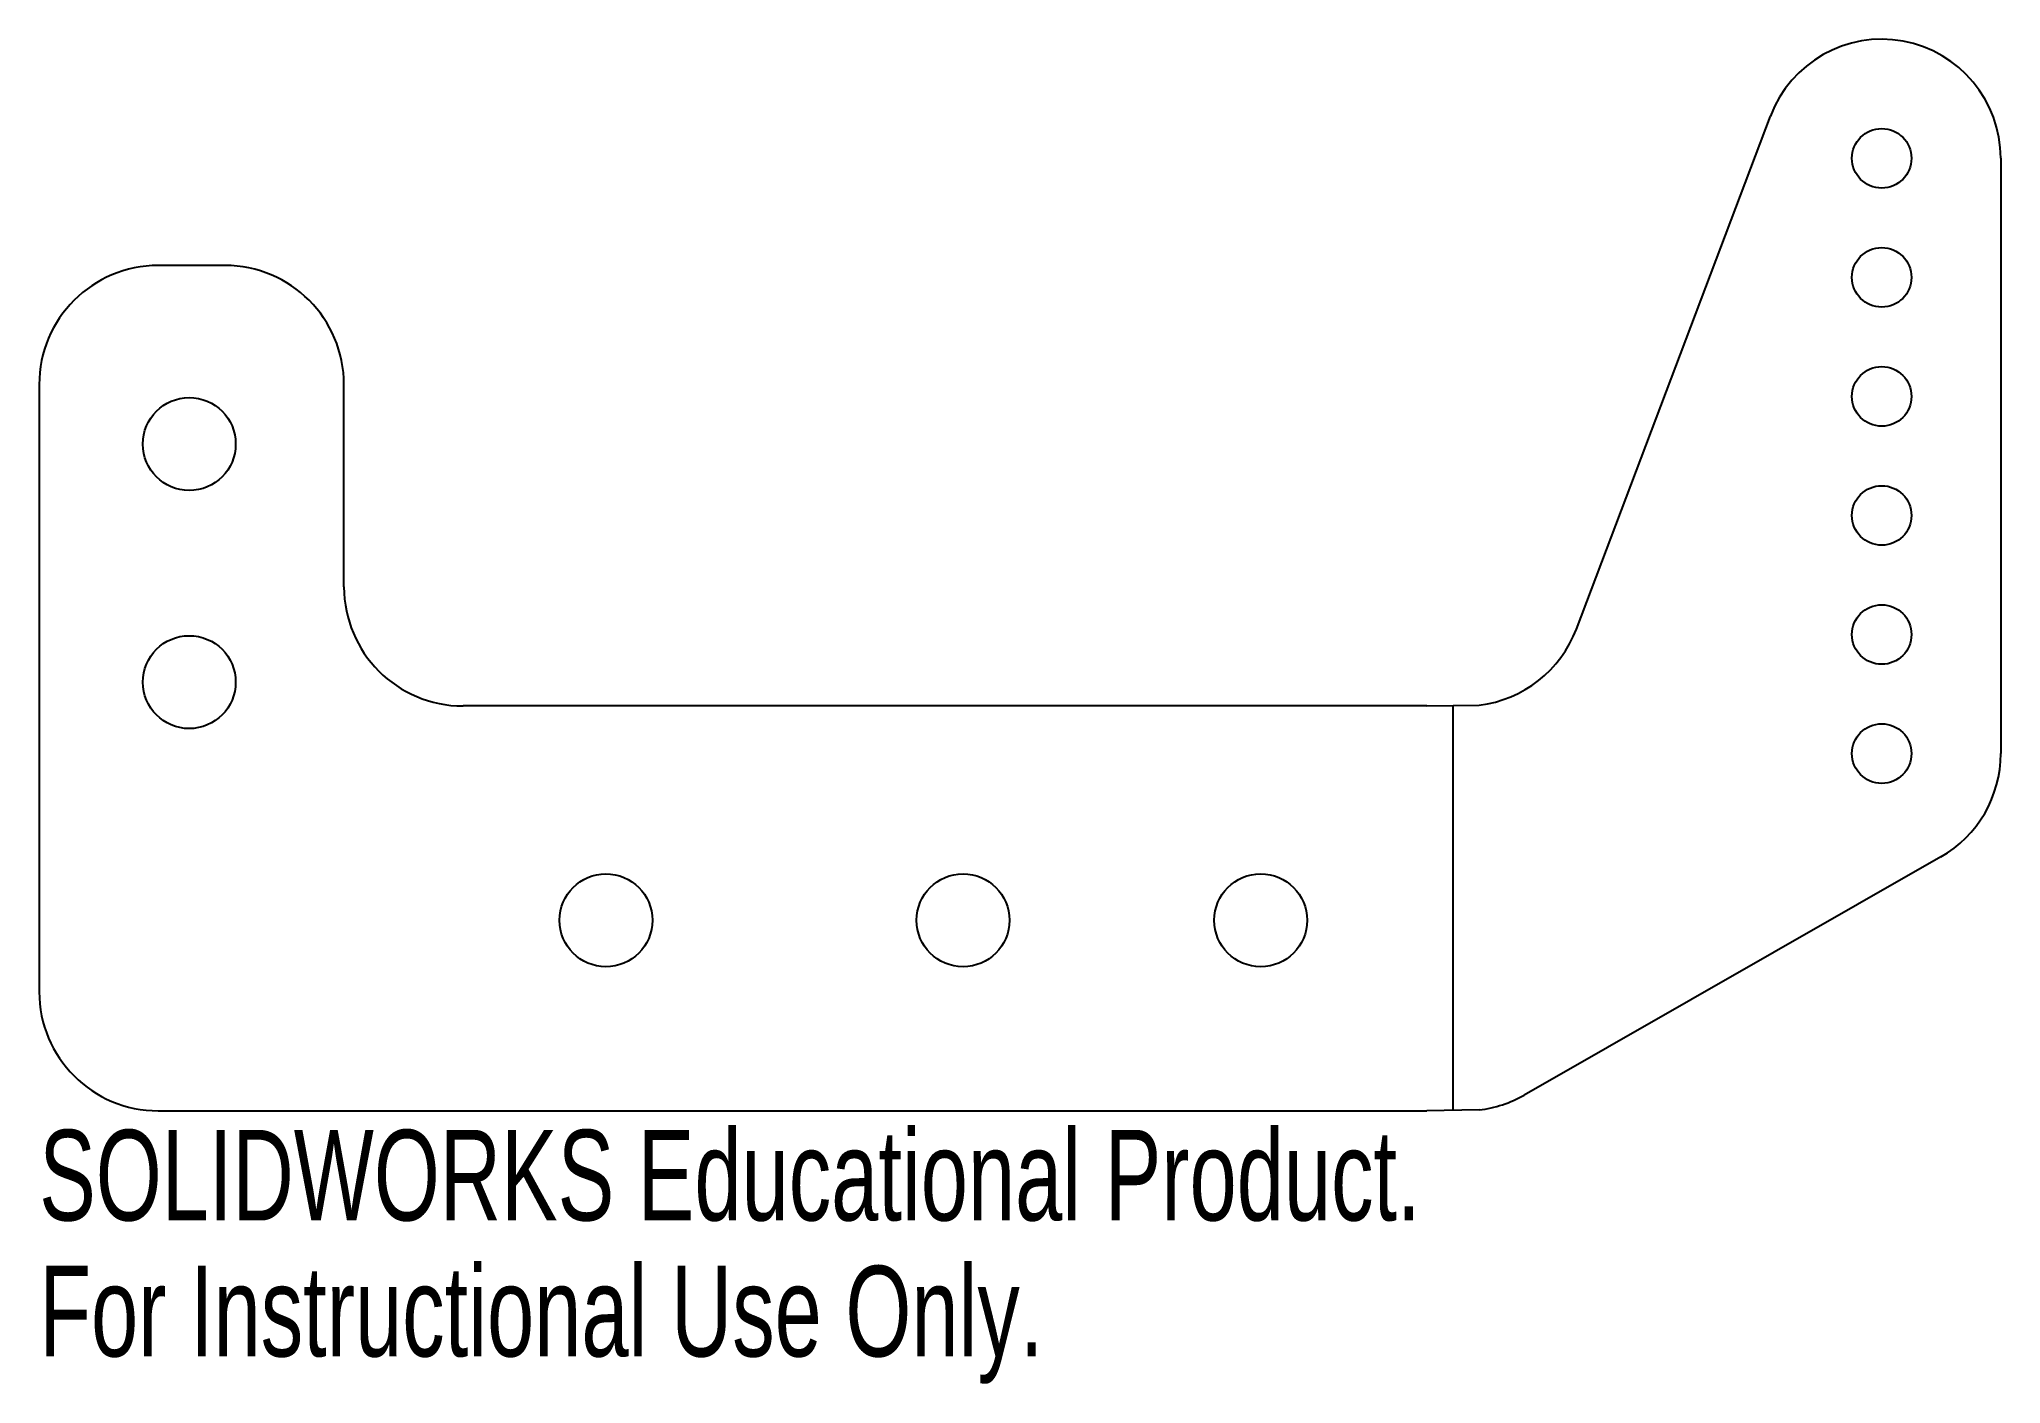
# Model space of a CAD drawing. Header units: inches. Extents: x -0.08 to 4.04, y -0.19 to 2.63.
import ezdxf

# ---------------------------------------------------------------- set-up
doc = ezdxf.new("R2010")
doc.units = ezdxf.units.IN
doc.header["$MEASUREMENT"] = 0
doc.styles.add('SLDTEXTSTYLE0', font='TXT', dxfattribs={"width": 0.7})

msp = doc.modelspace()

# ---------------------------------------------------------------- linework, layer by layer
at = {"color": 7, "linetype": 'Continuous', "lineweight": 25}
for p, q in [((3.1467, 1.3958), (3.5541, 2.4727)), ((4.0379, 2.3842), (4.0379, 1.1342)), ((0.3089, 2.1592), (0.1689, 2.1592)), ((-0.0811, 1.9092), (-0.0811, 0.6342)), ((0.5589, 1.4842), (0.5589, 1.9092)), ((2.8329, 1.2342), (2.9429, 1.236)), ((2.8329, 1.2342), (0.8089, 1.2342)), ((3.9119, 0.9172), (3.0369, 0.4172)), ((0.1689, 0.3842), (2.8329, 0.3842)), ((2.9429, 0.386), (2.8329, 0.3842))]:
    msp.add_line(p, q, dxfattribs=at)
at = {"color": 7, "linetype": 'Continuous'}
msp.add_line((2.8879, 0.3851), (2.8879, 1.2351), dxfattribs=at)
at = {"color": 7, "linetype": 'Continuous', "lineweight": 25}
for centre, radius in [((3.7879, 2.3842), 0.0625), ((3.7879, 2.1342), 0.0625), ((3.7879, 1.8842), 0.0625), ((0.2339, 1.7842), 0.0975), ((3.7879, 1.6342), 0.0625), ((3.7879, 1.3842), 0.0625), ((0.2339, 1.2842), 0.0975), ((3.7879, 1.1342), 0.0625), ((1.1089, 0.7842), 0.0975), ((1.8589, 0.7842), 0.0975), ((2.4839, 0.7842), 0.0975)]:
    msp.add_circle(centre, radius, dxfattribs=at)
for centre, start, end in [((3.7879, 2.3842), 0, 159.2808), ((0.1689, 1.9092), 90, 180), ((0.3089, 1.9092), 0, 90), ((0.8089, 1.4842), 180, 270), ((2.9129, 1.4842), 276.8921, 339.2808), ((3.7879, 1.1342), 299.7449, 0), ((0.1689, 0.6342), 180, 270), ((2.9129, 0.6342), 276.8921, 299.7449)]:
    msp.add_arc(centre, 0.25, start, end, dxfattribs=at)

# ---------------------------------------------------------------- texts
at = {"color": 7, "linetype": 'Continuous', "char_height": 0.1903, "attachment_point": 1, "style": 'SLDTEXTSTYLE0'}
for s, insert in [('SOLIDWORKS Educational Product.', (-0.0811, 0.3441)), ('For Instructional Use Only.', (-0.0811, 0.0586))]:
    msp.add_mtext(s, dxfattribs=dict(at, insert=insert))

doc.saveas('drawing.dxf')
